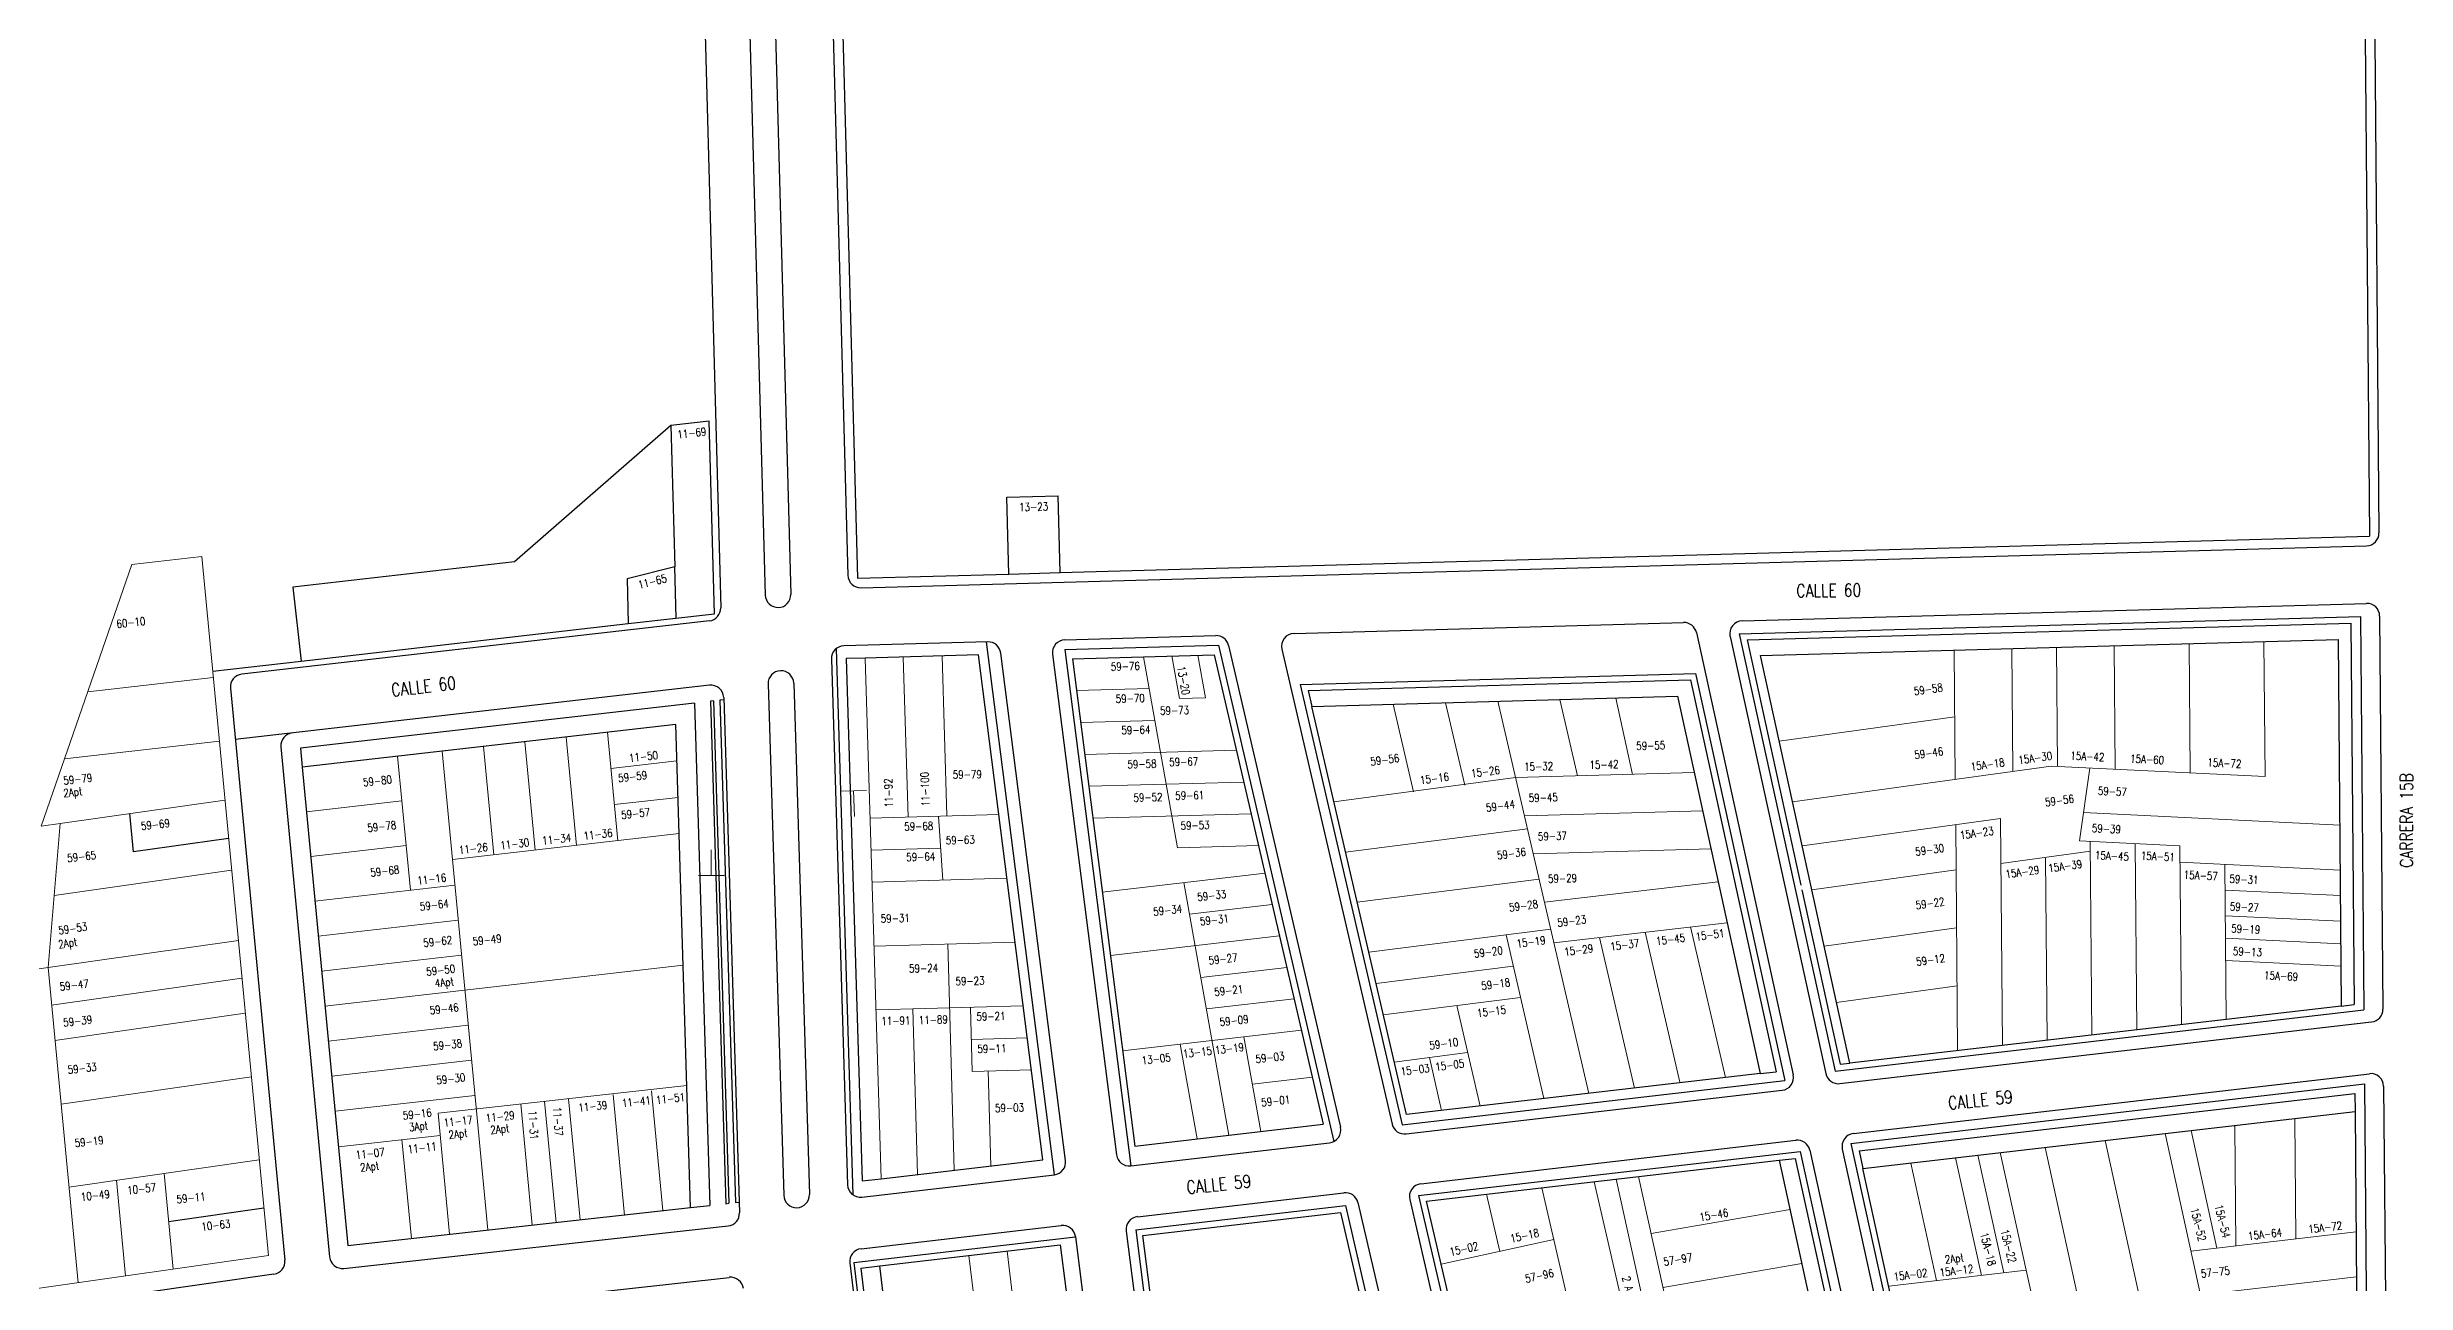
# Model space of a CAD drawing. Header units: millimetres. Extents: x 1022434 to 1024646, y 1272610 to 1274311.
# Drawn here: x 1022757.7 to 1023126.1, y 1273494.9 to 1273687.9 of the extents above; entities that cross this region are included whole.
import ezdxf
from ezdxf.enums import TextEntityAlignment as Align

# ---------------------------------------------------------------- set-up
doc = ezdxf.new("R2010")
doc.units = ezdxf.units.MM
doc.header["$MEASUREMENT"] = 0
for name, color, linetype, lineweight in [('D-Activopasivo', 7, 'Continuous', 9), ('NOMENCLATURA', 23, 'Continuous', 0), ('Planimetria_Varios', 251, 'Continuous', 0)]:
    doc.layers.add(name, color=color, linetype=linetype, lineweight=lineweight)
doc.layers.add('NOMEN', color=251, linetype='Continuous')
doc.layers.add('PLANIMETRIA', color=8, linetype='Continuous')
doc.styles.add('CALLE', font='simplex.shx', dxfattribs={"width": 0.8, "height": 2})
doc.styles.add('NOMEN', font='simplex.shx', dxfattribs={"width": 0.8, "height": 1.25})

# ---------------------------------------------------------------- blocks, each defined once
blk = doc.blocks.new('Terminador_M_Tap')
at = {"layer": 'D-Activopasivo'}
for p, q in [((0, 0), (4, 0)), ((4, 2), (4, -2))]:
    blk.add_line(p, q, dxfattribs=at)

msp = doc.modelspace()

# ---------------------------------------------------------------- linework, layer by layer
at = {"layer": 'PLANIMETRIA', "linetype": 'Continuous'}
for p, q in [((1022851.4, 1274023.65), (1022862.9, 1273600.34)), ((1022876.19, 1273903.26), (1022884.28, 1273604.95)), ((1022874.74, 1273901.41), (1022882.77, 1273605.4)), ((1022862.49, 1273873), (1022869.85, 1273602.32)), ((1022866.49, 1273873.11), (1022873.85, 1273602.43)), ((1023119.58, 1273713.76), (1023120.45, 1273611.53)), ((1023121.11, 1273710.28), (1023121.95, 1273612.04)), ((1022855.12, 1273628.81), (1022830.66, 1273607.5)), ((1022907.6, 1273617.6), (1022915.6, 1273617.82)), ((1022907.93, 1273605.6), (1022907.6, 1273617.6)), ((1022915.93, 1273605.83), (1022915.6, 1273617.82)), ((1022915.93, 1273605.83), (1023120.45, 1273611.53)), ((1022884.82, 1273603.46), (1023120, 1273610.02)), ((1022830.66, 1273607.5), (1022796.03, 1273603.55)), ((1022855.94, 1273598.71), (1022855.72, 1273606.74)), ((1022884.28, 1273604.95), (1022907.93, 1273605.6)), ((1022907.93, 1273605.6), (1022915.93, 1273605.83)), ((1022796.03, 1273603.55), (1022797.34, 1273592.02)), ((1023022.47, 1273598.3), (1023120, 1273601.02)), ((1022861.13, 1273598.3), (1022788.06, 1273589.95)), ((1022797.34, 1273592.02), (1022848.46, 1273597.86)), ((1022952.47, 1273596.34), (1023013.31, 1273598.04)), ((1023022.01, 1273596.28), (1023119.06, 1273598.99)), ((1023023.25, 1273595.32), (1023117.57, 1273597.95)), ((1023117.57, 1273597.95), (1023118.07, 1273538.34)), ((1023119.06, 1273598.99), (1023119.58, 1273537.51)), ((1023122.06, 1273599.03), (1023122.58, 1273537.64)), ((1022880.93, 1273593.94), (1022883.55, 1273508.61)), ((1022904.61, 1273595.01), (1022882.13, 1273594.38)), ((1022915.05, 1273511.75), (1022904.41, 1273595)), ((1022916.78, 1273513.99), (1022906.65, 1273593.26)), ((1022914.73, 1273593.09), (1022924.73, 1273514.87)), ((1022916.65, 1273593.84), (1022940.68, 1273594.51)), ((1022916.65, 1273593.84), (1022926.97, 1273513.14)), ((1022916.66, 1273595.34), (1022940.23, 1273596)), ((1022940.68, 1273594.51), (1022958.68, 1273516.95)), ((1022942.23, 1273594.45), (1022959.7, 1273519.18)), ((1022950.57, 1273593.89), (1022967.8, 1273519.66)), ((1023015.32, 1273596.47), (1023030.45, 1273527.36)), ((1023020.57, 1273595.87), (1023035.53, 1273527.55)), ((1023022.01, 1273596.28), (1023036.99, 1273527.92)), ((1023023.25, 1273595.32), (1023031.64, 1273557.02)), ((1023025.32, 1273592.87), (1023115.59, 1273595.39)), ((1023115.59, 1273595.39), (1023116.07, 1273538.11)), ((1022783.53, 1273590.44), (1022797.34, 1273592.02)), ((1022880.18, 1273592.32), (1022882.7, 1273510.18)), ((1022885.48, 1273592.47), (1022882.48, 1273592.39)), ((1022882.48, 1273592.39), (1022884.99, 1273510.78)), ((1022903.16, 1273592.97), (1022885.48, 1273592.47)), ((1022913.24, 1273514.06), (1022903.16, 1273592.97)), ((1022917.85, 1273592.38), (1022940, 1273592.99)), ((1022917.85, 1273592.38), (1022927.58, 1273516.23)), ((1022940, 1273592.99), (1022957.03, 1273519.65)), ((1022953.4, 1273588.37), (1023015.18, 1273590.09)), ((1023015.18, 1273590.09), (1023029.11, 1273526.5)), ((1023039.27, 1273529.19), (1023025.32, 1273592.87)), ((1022786.3, 1273587.78), (1022794.81, 1273498.39)), ((1022861.13, 1273588.23), (1022787.06, 1273579.77)), ((1022861.77, 1273585.79), (1022861.28, 1273585.73)), ((1022861.28, 1273585.73), (1022863.69, 1273507.23)), ((1022861.77, 1273585.79), (1022864.18, 1273507.29)), ((1022863.37, 1273585.97), (1022862.77, 1273585.9)), ((1022862.77, 1273585.9), (1022865.18, 1273507.4)), ((1022863.36, 1273586.31), (1022865.83, 1273505.8)), ((1022870.3, 1273588.43), (1022872.75, 1273508.54)), ((1022874.3, 1273588.55), (1022876.75, 1273508.67)), ((1022953.4, 1273588.37), (1022969.36, 1273519.57)), ((1022954.65, 1273587.4), (1023014.38, 1273589.07)), ((1022954.65, 1273587.4), (1022955.22, 1273584.92)), ((1022955.22, 1273584.92), (1023012.38, 1273586.51)), ((1023012.38, 1273586.51), (1023025.29, 1273527.57)), ((1023014.38, 1273589.07), (1023027.79, 1273527.86)), ((1022858.78, 1273585.45), (1022797.23, 1273578.42)), ((1022858.78, 1273585.45), (1022861.19, 1273506.96)), ((1022970.02, 1273521.16), (1022955.22, 1273584.92)), ((1022794.2, 1273578.61), (1022801.79, 1273498.92)), ((1022797.23, 1273578.42), (1022797.52, 1273575.43)), ((1022771.15, 1273562.19), (1022770.58, 1273568.17)), ((1022786.02, 1273564.31), (1022771.15, 1273562.19)), ((1023031.8, 1273556.27), (1023037.77, 1273529.02)), ((1023116.07, 1273538.11), (1023039.27, 1273529.19)), ((1023116.07, 1273538.11), (1023118.07, 1273538.34)), ((1023036.99, 1273527.92), (1023119.58, 1273537.51)), ((1023037.72, 1273525.99), (1023120.81, 1273535.64)), ((1023025.29, 1273527.57), (1022970.02, 1273521.16)), ((1023025.29, 1273527.57), (1023027.79, 1273527.86)), ((1023037.77, 1273529.02), (1023039.27, 1273529.19)), ((1023039.84, 1273518.18), (1023120.45, 1273527.54)), ((1022969.36, 1273519.57), (1023029.11, 1273526.5)), ((1022969.98, 1273518.13), (1023028.73, 1273524.95)), ((1023039.46, 1273516.63), (1023119.68, 1273525.94)), ((1023040.74, 1273515.47), (1023118.19, 1273524.46)), ((1023118.19, 1273524.46), (1023118.21, 1273521.64)), ((1023119.68, 1273525.94), (1023120.56, 1273422.92)), ((1023122.68, 1273525.57), (1023123.54, 1273424.39)), ((1022927.58, 1273516.23), (1022957.03, 1273519.65)), ((1023041.34, 1273512.72), (1023118.21, 1273521.64)), ((1023118.21, 1273521.64), (1023119.04, 1273424.12)), ((1022926.95, 1273513.14), (1022957.98, 1273516.74)), ((1022972.25, 1273510.34), (1023030.85, 1273517.14)), ((1023038.11, 1273515.77), (1023061.06, 1273411.02)), ((1023039.46, 1273516.63), (1023062.78, 1273410.17)), ((1022887.98, 1273511.13), (1022913.24, 1273514.06)), ((1022971.93, 1273508.49), (1023031.54, 1273515.41)), ((1022973.16, 1273507.63), (1023028.26, 1273514.02)), ((1023028.26, 1273514.02), (1023030.75, 1273514.31)), ((1023028.26, 1273514.02), (1023051.18, 1273409.35)), ((1023030.75, 1273514.31), (1023053.63, 1273409.89)), ((1023031.54, 1273515.41), (1023054.92, 1273408.64)), ((1023033.03, 1273515.58), (1023056.18, 1273409.94)), ((1023040.74, 1273515.47), (1023041.34, 1273512.72)), ((1023063.43, 1273411.85), (1023041.34, 1273512.72)), ((1022884.93, 1273508.26), (1022915.02, 1273511.75)), ((1022884.99, 1273510.78), (1022887.98, 1273511.13)), ((1022928.01, 1273505.2), (1022960.25, 1273508.95)), ((1022971.93, 1273508.49), (1022998.02, 1273396.08)), ((1022776.65, 1273504.47), (1022791.52, 1273506.6)), ((1022858.2, 1273506.63), (1022861.19, 1273506.96)), ((1022863.69, 1273507.23), (1022864.18, 1273507.29)), ((1022865.18, 1273507.4), (1022865.78, 1273507.46)), ((1022927.74, 1273503.16), (1022960.48, 1273506.96)), ((1022960.48, 1273506.96), (1022985.89, 1273397.49)), ((1022962.43, 1273507.41), (1022988.52, 1273395.02)), ((1022970.53, 1273507.9), (1022996.34, 1273396.71)), ((1022998.66, 1273397.75), (1022973.16, 1273507.63)), ((1022804, 1273497.12), (1022864.05, 1273503.75)), ((1022883.67, 1273498.04), (1022918.3, 1273502.06)), ((1022884.83, 1273500.19), (1022916.08, 1273503.82)), ((1022918.3, 1273502.09), (1022933.56, 1273382.69)), ((1022926.25, 1273502.96), (1022941.36, 1273384.78)), ((1022927.74, 1273503.16), (1022942.47, 1273387.91)), ((1022883.07, 1273497.97), (1022889.24, 1273446.72)), ((1022883.67, 1273498.04), (1022889.84, 1273446.82)), ((1022884.78, 1273497.17), (1022887.76, 1273497.51)), ((1022887.76, 1273497.51), (1022915.95, 1273500.78)), ((1022893.79, 1273447.49), (1022887.76, 1273497.51)), ((1022915.95, 1273500.78), (1022931.08, 1273382.32)), ((1022793.1, 1273496.22), (1022625.87, 1273472.34)), ((1022806.7, 1273489.37), (1022864.23, 1273495.72)), ((1022884.78, 1273497.17), (1022890.82, 1273446.99))]:
    msp.add_line(p, q, dxfattribs=at)
for points in [[(1022848.46, 1273597.86), (1022861.92, 1273599.4), (1022861.11, 1273629.5), (1022855.12, 1273628.81), (1022855.72, 1273606.74), (1022848.27, 1273604.88)], [(1022804.63, 1273500.71), (1022858.2, 1273506.63), (1022855.89, 1273582.1), (1022797.52, 1273575.43)], [(1022943.32, 1273389.12), (1022928.86, 1273502.28), (1022959.71, 1273505.86), (1022984.69, 1273398.25)]]:
    msp.add_lwpolyline(points, close=True, dxfattribs=at)
for centre, start, end in [((1023119.95, 1273612.02), 271.5976, 0.4875), ((1022884.77, 1273605.46), 181.5536, 271.5976), ((1022871.85, 1273602.38), 181.5565, 1.5565), ((1023120.06, 1273599.02), 0.4875, 91.5976), ((1022860.9, 1273600.28), 276.5144, 1.5565), ((1023013.36, 1273596.04), 12.3545, 91.5976), ((1023022.52, 1273596.3), 91.5976, 192.3545), ((1022882.18, 1273592.38), 91.5976, 181.7584), ((1022904.66, 1273593.01), 7.283, 91.5976), ((1022916.72, 1273593.34), 91.5976, 187.283), ((1022940.28, 1273594), 13.0661, 91.5976), ((1022952.52, 1273594.34), 91.5976, 193.0661), ((1022788.29, 1273587.97), 96.5144, 185.4403), ((1022872.3, 1273588.49), 1.7584, 181.7584), ((1022861.36, 1273586.25), 1.7584, 96.5144), ((1022796.19, 1273578.8), 96.5144, 185.4403), ((1023120.58, 1273537.62), 276.6208, 0.4875), ((1023028.5, 1273526.94), 276.6208, 12.3545), ((1023037.49, 1273527.98), 192.3545, 276.6208), ((1023120.68, 1273525.56), 0.4875, 96.6208), ((1022969.75, 1273520.12), 193.0661, 276.6208), ((1022957.75, 1273518.72), 276.6208, 13.0661), ((1023031.08, 1273515.16), 12.3545, 96.6208), ((1023040.07, 1273516.2), 96.6208, 192.3545), ((1022914.79, 1273513.74), 276.6208, 7.283), ((1022926.71, 1273515.12), 187.283, 276.6208), ((1022874.75, 1273508.61), 181.7584, 1.7584), ((1022884.7, 1273510.25), 181.7584, 276.6208), ((1022960.48, 1273506.96), 13.0661, 96.6208), ((1022972.48, 1273508.35), 96.6208, 193.0661), ((1022863.83, 1273505.74), 276.3011, 1.7584), ((1022928.24, 1273503.22), 96.6208, 187.283), ((1022916.32, 1273501.83), 7.283, 96.6208), ((1022792.82, 1273498.2), 278.1246, 5.4403), ((1022803.78, 1273499.11), 185.4403, 276.3011), ((1022885.06, 1273498.21), 96.6208, 186.8657), ((1022864.45, 1273493.74), 6.8657, 96.3011)]:
    msp.add_arc(centre, 2, start, end, dxfattribs=at)
at = {"layer": 'Planimetria_Varios', "linetype": 'Continuous'}
for p, q in [((1023055.6, 1273593.72), (1023055.77, 1273573.52)), ((1023064.6, 1273593.97), (1023064.76, 1273574.77)), ((1023071.6, 1273594.16), (1023071.75, 1273575.54)), ((1023080.59, 1273594.41), (1023080.76, 1273575.1)), ((1023092.29, 1273594.74), (1023092.46, 1273574.53)), ((1023103.99, 1273595.07), (1023104.17, 1273573.96)), ((1022764.01, 1273587.21), (1022783.63, 1273589.45)), ((1022885.48, 1273592.47), (1022887.98, 1273511.13)), ((1022891.39, 1273592.64), (1022892.16, 1273567.65)), ((1022897.47, 1273592.81), (1022898.24, 1273567.82)), ((1022928.93, 1273592.69), (1022934.27, 1273562.82)), ((1022933.37, 1273592.81), (1022934.56, 1273586.17)), ((1022937.42, 1273592.92), (1022938.61, 1273586.28)), ((1022918.49, 1273587.39), (1022929.82, 1273587.71)), ((1022934.56, 1273586.17), (1022938.61, 1273586.28)), ((1022984.29, 1273585.73), (1022998.51, 1273524.46)), ((1022993.98, 1273586), (1022996.75, 1273574.07)), ((1023002.72, 1273586.24), (1023005.33, 1273574.31)), ((1022919.12, 1273582.41), (1022930.71, 1273582.73)), ((1022967.97, 1273585.27), (1022971.15, 1273571.59)), ((1022976.13, 1273585.5), (1022979.13, 1273572.61)), ((1023028.25, 1273579.51), (1023055.69, 1273583.31)), ((1022760.38, 1273576.73), (1022784.57, 1273579.49)), ((1022825.84, 1273578.67), (1022827.45, 1273561.74)), ((1022832.3, 1273579.4), (1022833.91, 1273562.48)), ((1022838.76, 1273580.14), (1022840.37, 1273563.22)), ((1022845.21, 1273580.88), (1022846.83, 1273563.95)), ((1022812.42, 1273577.14), (1022814.41, 1273556.23)), ((1022819.38, 1273577.93), (1022826.5, 1273503.13)), ((1022856.06, 1273576.4), (1022845.75, 1273575.22)), ((1022919.76, 1273577.42), (1022943.46, 1273578.08)), ((1023030.33, 1273570), (1023070.75, 1273575.59)), ((1023070.75, 1273575.59), (1023104.17, 1273573.96)), ((1023076.76, 1273575.3), (1023075.18, 1273563.91)), ((1022920.4, 1273572.44), (1022944.62, 1273573.11)), ((1022987.06, 1273573.8), (1022958.68, 1273570.01)), ((1022987.06, 1273573.8), (1023014.99, 1273574.58)), ((1022785.45, 1273570.29), (1022759.71, 1273566.62)), ((1022813.09, 1273570.17), (1022798.18, 1273568.46)), ((1022856.23, 1273570.72), (1022846.29, 1273569.59)), ((1022906.34, 1273568.05), (1022886.25, 1273567.49)), ((1022896.92, 1273567.78), (1022897.57, 1273557.8)), ((1022921.03, 1273567.46), (1022945.77, 1273568.15)), ((1022988.45, 1273567.83), (1023016.3, 1273568.61)), ((1023031.83, 1273563.14), (1023062.82, 1273567.43)), ((1023062.82, 1273567.43), (1023063.13, 1273531.96)), ((1023075.79, 1273568.34), (1023115.83, 1273566.38)), ((1022856.41, 1273565.05), (1022820.99, 1273561)), ((1022988.92, 1273565.79), (1022960.5, 1273562.17)), ((1023055.83, 1273566.46), (1023056.13, 1273531.15)), ((1023075.18, 1273563.91), (1023090.86, 1273563.14)), ((1023076.85, 1273563.82), (1023077.11, 1273533.59)), ((1022813.75, 1273563.2), (1022798.84, 1273561.49)), ((1022897.25, 1273562.79), (1022886.4, 1273562.49)), ((1022934.27, 1273562.82), (1022946.92, 1273563.18)), ((1022989.83, 1273561.87), (1023017.61, 1273562.65)), ((1023062.88, 1273560.37), (1023076.87, 1273562.31)), ((1023069.88, 1273561.22), (1023070.12, 1273532.77)), ((1023083.86, 1273563.48), (1023084.11, 1273534.4)), ((1023090.86, 1273563.14), (1023091.1, 1273535.21)), ((1023090.88, 1273560.59), (1023115.89, 1273559.36)), ((1023097.89, 1273560.25), (1023098.09, 1273536.02)), ((1022786.49, 1273559.33), (1022758.76, 1273555.37)), ((1022821.37, 1273557.02), (1022799.51, 1273554.52)), ((1022907.61, 1273558.08), (1022886.55, 1273557.49)), ((1022922.51, 1273555.91), (1022947.93, 1273558.86)), ((1022935.24, 1273557.39), (1022942.3, 1273517.94)), ((1022990.74, 1273557.96), (1022962.32, 1273554.34)), ((1022991.57, 1273554.36), (1023018.73, 1273557.51)), ((1023033.33, 1273556.29), (1023055.89, 1273559.41)), ((1023097.92, 1273556.24), (1023115.93, 1273555.36)), ((1022936.13, 1273552.46), (1022949.06, 1273553.96)), ((1022821.89, 1273551.54), (1022800.03, 1273549.05)), ((1022923.78, 1273545.99), (1022950.2, 1273549.06)), ((1022992.56, 1273550.12), (1022964.14, 1273546.51)), ((1022985.58, 1273549.24), (1022991.51, 1273523.65)), ((1022993.05, 1273547.99), (1023020.13, 1273551.13)), ((1023007.3, 1273549.64), (1023012.73, 1273526.21)), ((1023014.42, 1273550.47), (1023019.88, 1273526.94)), ((1023035.26, 1273547.47), (1023055.97, 1273550.33)), ((1023097.95, 1273552.23), (1023115.96, 1273551.35)), ((1022787.54, 1273548.37), (1022757.81, 1273544.12)), ((1022822.41, 1273546.07), (1022800.55, 1273543.57)), ((1022908.89, 1273548.11), (1022886.86, 1273547.49)), ((1022899.37, 1273512.45), (1022898.39, 1273547.82)), ((1023000.17, 1273548.82), (1023005.63, 1273525.29)), ((1023097.98, 1273548.73), (1023115.99, 1273547.85)), ((1023098.01, 1273545.22), (1023116.02, 1273544.34)), ((1022762.5, 1273494.88), (1022757.81, 1273544.12)), ((1022758.37, 1273538.23), (1022788.1, 1273542.47)), ((1022857.04, 1273544.49), (1022801.07, 1273538.1)), ((1022937.89, 1273542.59), (1022951.34, 1273544.15)), ((1022986.71, 1273544.34), (1022965.27, 1273541.61)), ((1022910.16, 1273538.14), (1022887.17, 1273537.5)), ((1022902.19, 1273527.91), (1022901.91, 1273537.91)), ((1022938.77, 1273537.66), (1022952.48, 1273539.25)), ((1022987.85, 1273539.44), (1022966.41, 1273536.72)), ((1022977.88, 1273538.18), (1022981.52, 1273522.49)), ((1023037.2, 1273538.65), (1023056.05, 1273541.26)), ((1022758.89, 1273532.75), (1022788.62, 1273536.99)), ((1022823.46, 1273535.12), (1022801.59, 1273532.62)), ((1022893.64, 1273511.79), (1022892.92, 1273537.66)), ((1022925.68, 1273531.11), (1022953.61, 1273534.35)), ((1022910.8, 1273533.16), (1022902.05, 1273532.91)), ((1022934.68, 1273532.15), (1022937.33, 1273517.36)), ((1022944.63, 1273533.31), (1022947.28, 1273518.52)), ((1022979.58, 1273530.83), (1022968.12, 1273529.37)), ((1022759.84, 1273522.78), (1022789.57, 1273527.03)), ((1022823.98, 1273529.64), (1022802.12, 1273527.14)), ((1022911.44, 1273528.17), (1022902.19, 1273527.91)), ((1022905.11, 1273513.12), (1022904.69, 1273527.98)), ((1022945.96, 1273525.91), (1022955.32, 1273527)), ((1022973.6, 1273530.07), (1022975.52, 1273521.79)), ((1022824.5, 1273524.16), (1022802.64, 1273521.67)), ((1022818.74, 1273521.39), (1022857.62, 1273525.68)), ((1022835.39, 1273523.22), (1022837.19, 1273504.31)), ((1022839.11, 1273523.64), (1022840.92, 1273504.72)), ((1022846.08, 1273524.3), (1022847.88, 1273505.38)), ((1022852.06, 1273524.87), (1022853.84, 1273506.15)), ((1022818.74, 1273521.39), (1022820.54, 1273502.47)), ((1022831.66, 1273522.81), (1022833.46, 1273503.9)), ((1023099.43, 1273519.46), (1023099.59, 1273500.66)), ((1023108.82, 1273520.55), (1023108.98, 1273501.75)), ((1022803.16, 1273516.14), (1022819.07, 1273517.9)), ((1022813.1, 1273517.24), (1022814.57, 1273501.81)), ((1023069.79, 1273516.02), (1023091.26, 1273417.99)), ((1023079.18, 1273517.11), (1023086.21, 1273485.01)), ((1023088.56, 1273518.2), (1023094.09, 1273492.97)), ((1023092.61, 1273518.67), (1023096.63, 1273500.31)), ((1022761.07, 1273509.83), (1022790.8, 1273514.07)), ((1023048.83, 1273513.59), (1023052.85, 1273495.23)), ((1023055.82, 1273514.4), (1023059.84, 1273496.04)), ((1023059.31, 1273514.81), (1023063.33, 1273496.45)), ((1023062.8, 1273515.21), (1023068.22, 1273490.49)), ((1022769.93, 1273495.94), (1022768.51, 1273510.89)), ((1022777.36, 1273497), (1022775.94, 1273511.95)), ((1022982.51, 1273508.71), (1022984.59, 1273499.78)), ((1022991.16, 1273509.72), (1022997.3, 1273483.23)), ((1022999.33, 1273510.66), (1023005.37, 1273484.62)), ((1023002.8, 1273511.07), (1023008.48, 1273485.15)), ((1023006.3, 1273511.47), (1023011.93, 1273485.75)), ((1023008.25, 1273502.57), (1023029.95, 1273506.3)), ((1022993.03, 1273501.64), (1022975.45, 1273497.76)), ((1023092.58, 1273499.84), (1023118.37, 1273502.84)), ((1022901.67, 1273499.13), (1022908.08, 1273445.84)), ((1022907.63, 1273499.82), (1022910.02, 1273479.96)), ((1023010.09, 1273494.16), (1023031.79, 1273497.89)), ((1023045.36, 1273494.36), (1023066.82, 1273496.85)), ((1023084.7, 1273491.88), (1023118.43, 1273495.8))]:
    msp.add_line(p, q, dxfattribs=at)
msp.add_lwpolyline([(1022747.9, 1273542.71), (1022738.22, 1273538.77), (1022715.25, 1273516.42), (1022719.2, 1273488.7), (1022792.23, 1273499.12), (1022781.82, 1273608.37), (1022770.89, 1273607.12), (1022756.74, 1273566.2), (1022759.71, 1273566.62), (1022757.81, 1273544.12)], close=True, dxfattribs=at)

# ---------------------------------------------------------------- block references
at = {"layer": 'D-Activopasivo'}
for p, rotation in [((1022883.78, 1273567.73), 91.63780944177678), ((1022861.41, 1273562.53), 270)]:
    msp.add_blockref('Terminador_M_Tap', p, dxfattribs=dict(at, rotation=rotation))

# ---------------------------------------------------------------- texts
at = {"layer": 'NOMEN', "linetype": 'Continuous', "style": 'NOMEN', "width": 0.8}
for s, rotation, p in [('11-69', 6.5144, (1022856.2, 1273626.76)), ('13-23', 1.5976, (1022909.53, 1273615.42)), ('11-65', 13.9957, (1022850.18, 1273603.28)), ('60-10', 6.5144, (1022768.57, 1273597.16)), ('59-76', 1.5976, (1022923.85, 1273590.5)), ('59-70', 1.5976, (1022924.62, 1273585.49)), ('59-58', 7.8739, (1023049.38, 1273586.67)), ('59-73', 1.5976, (1022931.54, 1273583.62)), ('59-64', 1.5976, (1022925.5, 1273580.57)), ('59-55', 1.5976, (1023005.93, 1273578.12)), ('59-46', 7.8739, (1023049.46, 1273576.7)), ('59-59', 6.5144, (1022846.95, 1273573.08)), ('11-50', 6.5144, (1022848.64, 1273576.21)), ('59-79', 0.6468, (1022899.15, 1273573.65)), ('59-58', 1.5976, (1022926.45, 1273575.24)), ('59-67', 1.5976, (1022932.97, 1273575.59)), ('59-56', 7.6124, (1022964.48, 1273575.67)), ('15-26', 7.6124, (1022980.2, 1273573.81)), ('15-32', 1.5976, (1022988.42, 1273574.86)), ('15-42', 1.5976, (1022998.63, 1273575.15)), ('15A-18', 7.8739, (1023058.27, 1273574.87)), ('15A-30', 7.8739, (1023065.71, 1273575.9)), ('15A-42', 357.1932, (1023073.72, 1273576.62)), ('15A-60', 357.1932, (1023083.05, 1273576.16)), ('15A-72', 357.1932, (1023095.12, 1273575.57)), ('2Apt', 6.5144, (1022760.27, 1273570.74)), ('59-79', 6.5144, (1022760.27, 1273572.69)), ('59-80', 6.5144, (1022807.08, 1273572.42)), ('11-92', 91.7584, (1022889.81, 1273569.16)), ('11-100', 91.7584, (1022895.53, 1273569.32)), ('59-52', 1.5976, (1022927.39, 1273570.03)), ('59-61', 1.5976, (1022933.91, 1273570.34)), ('15-16', 7.6124, (1022972.23, 1273572.75)), ('59-45', 1.5976, (1022989.14, 1273569.99)), ('59-56', 7.8739, (1023069.87, 1273569.3)), ('59-57', 357.1932, (1023078.01, 1273571.14)), ('59-69', 6.5144, (1022772.39, 1273565.59)), ('59-57', 6.5144, (1022847.41, 1273567.31)), ('59-44', 7.6124, (1022982.53, 1273568.46)), ('59-78', 6.5144, (1022807.76, 1273565.29)), ('11-30', 6.5144, (1022828.53, 1273562.57)), ('11-34', 6.5144, (1022835.08, 1273563.32)), ('11-36', 6.5144, (1022841.54, 1273564.06)), ('59-68', 1.5976, (1022891.58, 1273565.52)), ('59-63', 1.5976, (1022898.07, 1273563.37)), ('59-53', 1.5976, (1022934.75, 1273565.66)), ('59-37', 1.5976, (1022990.57, 1273563.97)), ('15A-23', 7.8739, (1023056.57, 1273564.16)), ('59-39', 357.1932, (1023077.07, 1273565.3)), ('59-65', 6.5144, (1022760.87, 1273560.58)), ('59-68', 6.5144, (1022808.23, 1273558.32)), ('11-26', 6.5144, (1022822.06, 1273561.83)), ('59-64', 1.5976, (1022891.89, 1273560.74)), ('59-36', 7.6124, (1022984.25, 1273561.02)), ('59-30', 7.8739, (1023049.59, 1273561.59)), ('15A-29', 7.8739, (1023063.7, 1273558.08)), ('15A-39', 7.8739, (1023070.39, 1273559)), ('15A-45', 357.1932, (1023077.55, 1273561.07)), ('15A-51', 357.1932, (1023084.73, 1273561)), ('11-16', 6.5144, (1022815.57, 1273557.07)), ('59-29', 1.5976, (1022992.15, 1273557.37)), ('15A-57', 357.1932, (1023091.43, 1273558.02)), ('59-31', 357.1932, (1023098.56, 1273557.39)), ('59-64', 6.5144, (1022815.96, 1273553.02)), ('59-28', 7.6124, (1022986.15, 1273552.86)), ('59-22', 7.8739, (1023049.66, 1273553.22)), ('59-27', 357.1932, (1023098.62, 1273553.06)), ('59-53', 8.4653, (1022759.51, 1273549.28)), ('59-62', 6.5144, (1022816.5, 1273547.33)), ('59-49', 6.5144, (1022824.22, 1273547.57)), ('59-31', 1.5976, (1022887.91, 1273551.14)), ('15-19', 7.6124, (1022987.32, 1273547.22)), ('59-23', 7.6124, (1022993.68, 1273550.47)), ('15-45', 7.6124, (1023009.11, 1273547.6)), ('15-51', 7.6124, (1023015.27, 1273548.31)), ('59-19', 357.1932, (1023098.84, 1273549.63)), ('2Apt', 8.4653, (1022759.51, 1273547.11)), ('59-20', 7.6124, (1022980.64, 1273545.64)), ('15-29', 7.6124, (1022994.76, 1273545.93)), ('15-37', 7.6124, (1023001.94, 1273546.76)), ('59-12', 7.8739, (1023049.74, 1273544.39)), ('59-13', 357.1932, (1023099.1, 1273546.09)), ('59-47', 6.5144, (1022759.71, 1273540.5)), ('59-50', 6.5144, (1022816.96, 1273542.83)), ('4Apt', 6.5144, (1022818.31, 1273541.03)), ('59-24', 1.5976, (1022892.33, 1273543.34)), ('59-23', 1.5976, (1022899.59, 1273541.35)), ('59-18', 7.6124, (1022981.8, 1273540.62)), ('15A-69', 357.1932, (1023103.98, 1273542.3)), ('59-46', 6.5144, (1022817.51, 1273536.8)), ('15-15', 7.6124, (1022981.14, 1273536.36)), ('59-39', 6.5144, (1022760.25, 1273534.9)), ('11-91', 1.5976, (1022888.01, 1273535.13)), ('11-89', 1.5976, (1022893.85, 1273535.29)), ('59-21', 1.5976, (1022902.86, 1273535.84)), ('59-38', 6.5144, (1022818.04, 1273531.18)), ('59-11', 1.5976, (1022903, 1273530.77)), ('59-10', 7.6124, (1022973.7, 1273531.3)), ('59-33', 6.5144, (1022760.95, 1273527.51)), ('59-30', 6.5144, (1022818.55, 1273525.88)), ('15-03', 7.6124, (1022969.21, 1273527.23)), ('15-05', 7.6124, (1022974.62, 1273527.96)), ('11-39', 6.3011, (1022840.72, 1273521.57)), ('11-41', 6.3011, (1022847.53, 1273522.3)), ('11-51', 6.3011, (1022852.86, 1273522.79)), ('59-16', 6.5144, (1022813.3, 1273520.37)), ('3Apt', 6.5144, (1022814.28, 1273518.53)), ('11-17', 6.3011, (1022819.68, 1273519.24)), ('11-29', 6.3011, (1022826.26, 1273519.97)), ('2Apt', 6.5144, (1022826.98, 1273518.1)), ('11-31', 273.8624, (1022832.86, 1273521.74)), ('11-37', 273.8624, (1022836.69, 1273522.3)), ('59-03', 1.5976, (1022905.76, 1273521.53)), ('59-19', 6.5144, (1022762.04, 1273516.06)), ('11-07', 6.3011, (1022805.95, 1273514.21)), ('11-11', 6.3011, (1022814.06, 1273515.1)), ('2Apt', 6.5144, (1022820.45, 1273517.36)), ('2Apt', 6.5144, (1022806.64, 1273512.25)), ('10-49', 6.5144, (1022763.01, 1273507.65)), ('10-57', 6.5144, (1022770.24, 1273508.68)), ('59-11', 6.5144, (1022777.95, 1273507.27)), ('10-63', 6.5144, (1022781.83, 1273502.99)), ('15-46', 9.7535, (1023015.91, 1273504.48)), ('15A-52', 284.0583, (1023092.49, 1273506.41)), ('15A-54', 284.0583, (1023096.26, 1273506.92)), ('15-02', 12.4489, (1022976.92, 1273499.06)), ('15-18', 12.4489, (1022986.4, 1273501.14)), ('15A-18', 284.0583, (1023059.64, 1273502.57)), ('15A-22', 284.0583, (1023062.84, 1273503.03)), ('15A-64', 6.6208, (1023101.58, 1273501.55)), ('15A-72', 6.6208, (1023110.98, 1273502.61)), ('57-97', 9.7535, (1023010.29, 1273497.51)), ('15A-12', 6.992, (1023053.39, 1273495.83)), ('2Apt', 6.992, (1023054.21, 1273497.87)), ('57-75', 6.6208, (1023094.21, 1273495.66)), ('57-96', 12.4489, (1022988.71, 1273494.87)), ('2 Apt', 284.0583, (1023003.7, 1273495.73)), ('15A-02', 6.992, (1023046.21, 1273495.19))]:
    msp.add_text(s, height=1.25, rotation=rotation, dxfattribs=at).set_placement(p)
for s, rotation, p in [('13-20', 280.1466, (1022934.99, 1273586.63)), ('59-33', 6.6208, (1022941.93, 1273555.02)), ('59-34', 6.6208, (1022935.04, 1273552.73)), ('59-31', 6.6208, (1022942.34, 1273551.22)), ('59-27', 6.6208, (1022943.7, 1273545.11)), ('59-21', 6.6208, (1022944.58, 1273540.18)), ('59-09', 6.6208, (1022945.42, 1273535.49)), ('13-05', 6.6208, (1022933.26, 1273529.49)), ('13-15', 6.6208, (1022939.69, 1273530.53)), ('13-19', 6.6208, (1022944.69, 1273531.11)), ('59-03', 6.6208, (1022951.03, 1273529.72)), ('59-01', 6.6208, (1022951.93, 1273522.93))]:
    msp.add_text(s, height=1.25, rotation=rotation, dxfattribs=at).set_placement(p, align=Align.RIGHT)
at = {"layer": 'NOMENCLATURA', "linetype": 'Continuous', "style": 'CALLE', "width": 0.8}
for s, rotation, p in [('CALLE 60', 0.7277, (1023030.94, 1273601.99)), ('CALLE 60', 6.5144, (1022811.54, 1273586.48)), ('CARRERA 15B', 90, (1023127.25, 1273559.72)), ('CALLE 59', 5.9523, (1023054.74, 1273521.93)), ('CALLE 59', 5.9321, (1022935.77, 1273508.75))]:
    msp.add_text(s, height=2, rotation=rotation, dxfattribs=at).set_placement(p)

doc.saveas('drawing.dxf')
